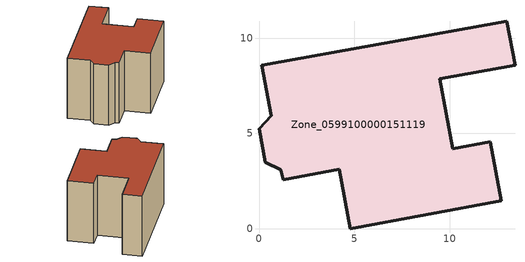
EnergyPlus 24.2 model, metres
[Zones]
Zone_0599100000151119
 floor ground (C_G): 12.13,4.56 12.7,1.46 4.79,0 4.22,3.11 1.27,2.58 1.15,3.09 0.34,3.5 0,5.24 0.64,5.93 0.15,8.59 13,10.89 13.43,8.58 9.49,7.87 10.16,4.2 z0
 wall outside (C_F): 13.43,8.58 13,10.89 0.15,8.59 0.64,5.93 0,5.24 0.34,3.5 1.15,3.09 1.27,2.58 4.22,3.11 4.79,0 12.7,1.46 12.13,4.56 10.16,4.2 9.49,7.87 13.43,8.58 z0:7.86
 roof outside (C_R): 10.16,4.2 9.49,7.87 13.43,8.58 13,10.89 0.15,8.59 0.64,5.93 0,5.24 0.34,3.5 1.15,3.09 1.27,2.58 4.22,3.11 4.79,0 12.7,1.46 12.13,4.56 z7.86
[BUILDING]
Pand.0599100000151119: North Axis=0; Terrain=City; Loads Convergence Tolerance Value=0.04; Temperature Convergence Tolerance Value=0.4; Solar Distribution=FullExterior; Maximum Number of Warmup Days=25; Minimum Number of Warmup Days=1
[Site:Location]
Rotterdam.The.Hague.AP_ZH_NLD Design_Conditions: Latitude=51.96; Longitude=4.45; Time Zone=1; Elevation=-4.5
[SITE:GROUNDTEMPERATURE:BUILDINGSURFACE]
18, 18, 18, 18, 18, 18, 18, 18, 18, 18, 18, 18
[MATERIAL] Thermal Absorptance=0.9; Solar Absorptance=0.7; Visible Absorptance=0.7
Name | Roughness | Thickness | Conductivity | Density | Specific Heat
G.TC.1946 | MediumSmooth | 0.15 | 1 | 540 | 1210
F.TC.1946 | Rough | 0.3 | 0.857143 | 1920 | 840
R.TC.1946 | MediumRough | 0.2 | 0.909091 | 1500 | 1000
[CONSTRUCTION]
C_G: G.TC.1946
C_F: F.TC.1946
C_R: R.TC.1946
[ZONE]
Zone_0599100000151119: Type=1; Multiplier=1; Ceiling Height=Autocalculate; Volume=Autocalculate; Floor Area=autocalculate; Part of Total Floor Area=Yes
[ZONEINFILTRATION:DESIGNFLOWRATE]
Infil_Zone_0599100000151119: Zone or ZoneList or Space or SpaceList=Zone_0599100000151119; Schedule=AlwaysOn; Design Flow Rate Calculation Method=Flow/Area; Flow Rate per Floor Area=0.003; Constant Term Coefficient=1; Temperature Term Coefficient=0; Velocity Term Coefficient=0; Velocity Squared Term Coefficient=0
[HVACTEMPLATE:ZONE:IDEALLOADSAIRSYSTEM]
Zone_0599100000151119: Maximum Heating Supply Air Temperature=50; Minimum Cooling Supply Air Temperature=13; Maximum Heating Supply Air Humidity Ratio=0.0156; Minimum Cooling Supply Air Humidity Ratio=0.0077; Heating Limit=NoLimit; Cooling Limit=NoLimit; Dehumidification Control Type=ConstantSensibleHeatRatio; Cooling Sensible Heat Ratio=0.7; Dehumidification Setpoint=60; Humidification Control Type=None; Humidification Setpoint=30; Outdoor Air Method=None; Outdoor Air Flow Rate per Person=0.00944; Outdoor Air Flow Rate per Zone Floor Area=0; Outdoor Air Flow Rate per Zone=0; Demand Controlled Ventilation Type=None; Outdoor Air Economizer Type=NoEconomizer; Heat Recovery Type=None; Sensible Heat Recovery Effectiveness=0.7; Latent Heat Recovery Effectiveness=0.65
[ZONECONTROL:THERMOSTAT]
ThermostatControl_Zone_0599100000151119: Zone or ZoneList=Zone_0599100000151119; Control Type Schedule=DualSetpointControlType; Control 1=Thermostat_Zone_0599100000151119; Temperature Difference Between Cutout And Setpoint=0
[THERMOSTATSETPOINT:DUALSETPOINT]
Thermostat_Zone_0599100000151119: Heating Setpoint Temperature Schedule=HeatingSetpoint_Zone_0599100000151119; Cooling Setpoint Temperature Schedule=CoolingSetpoint_Zone_0599100000151119
[SCHEDULE:COMPACT]
HeatingSetpoint_Zone_0599100000151119: Through: 12/31, For: AllDays, Until: 24:00, 21
CoolingSetpoint_Zone_0599100000151119: Through: 12/31, For: AllDays, Until: 24:00, 24
DualSetpointControlType: Through: 12/31, For: AllDays, Until: 24:00, 4
AlwaysOn: Through: 12/31, For: AllDays, Until: 24:00, 1
